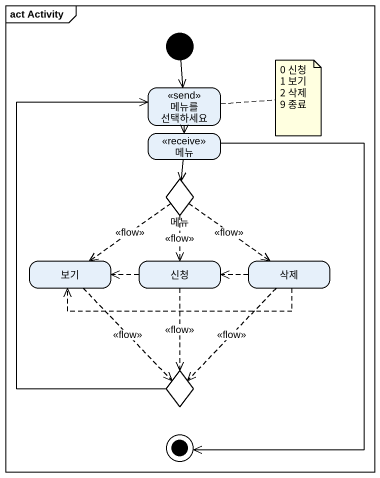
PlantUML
@startuml
mainframe act Activity
hide empty description
state "메뉴를 선택하세요" as 메뉴를_선택하세요 <<send>>
state 메뉴 <<receive>>
state "메뉴" as 메뉴_2 <<choice>>
state 보기
state 신청
state 삭제
state choice1 <<choice>>
[*] --> 메뉴를_선택하세요
메뉴를_선택하세요 --> 메뉴
메뉴 --> 메뉴_2
메뉴_2 -[dashed]-> 보기 : <<flow>>
메뉴_2 -[dashed]-> 신청 : <<flow>>
메뉴_2 -[dashed]-> 삭제 : <<flow>>
보기 -[dashed]-> choice1 : <<flow>>
신청 -left[dashed]-> 보기
신청 -[dashed]-> choice1 : <<flow>>
삭제 -left[dashed]-> 보기
삭제 -left[dashed]-> 신청
삭제 -[dashed]-> choice1 : <<flow>>
choice1 -up-> 메뉴를_선택하세요
메뉴 --> [*]
note right of 메뉴를_선택하세요
  0 신청
  1 보기
  2 삭제
  9 종료
end note
@enduml
